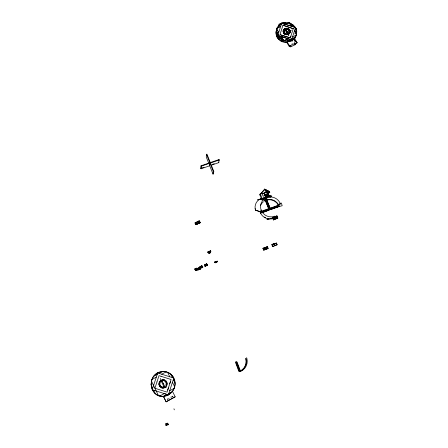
<?xml version="1.0" encoding="UTF-8"?>
<svg xmlns="http://www.w3.org/2000/svg" width="448" height="448" viewBox="0 0 448 448"><rect width="100%" height="100%" fill="white"/><g stroke="black" fill="none" stroke-linecap="round" stroke-linejoin="round"><path stroke-width="0.34" stroke-dasharray="2.24 1.68" d="M173.18 397.158L172.614 396.026L173.146 397.191M167.966 400.792L167.166 399.05M167.115 399.084L172.614 396.026M167.462 399.7L172.9 396.648L173.051 396.967L172.9 396.648M291.183 44.251L293.989 42.946M291.463 41.474L292.79 41.854M294.498 33.354L295.221 34.457M291.194 29.882L291.922 30.996M294.258 41.535L294.795 42.756M294.134 41.502L294.549 42.689M288.68 22.82L289.218 24.416L288.742 22.842M151.967 384.899A11.598 11.133 -68.8 0 1 151.956 383.936M151.838 384.899A11.642 11.172 -68.8 0 1 151.827 383.93"/><path stroke-width="0.67" d="M273.745 218.221L272.765 218.579L277.245 216.647L277.043 217.017L276.758 215.471L277.827 218.058L273.347 219.99L272.574 217.269L273.543 219.626L273.347 219.99M284.127 32.581L284.172 32.133L284.396 32.844M284.474 28.874L283.886 31.226L284.066 32.458L283.394 30.391L284.53 28.823L284.071 30.29L284.491 30.834M289.806 30.195C289.341 28.958 290.427 32.189 289.632 30.397C289.481 28.431 286.362 27.681 284.76 28.672L287.745 33.678L285.908 33.841L284.48 32.654M195.093 223.126L195.11 222.768L199.242 220.679L200.172 222.824L195.916 224.672L195.093 223.126L198.626 221.34M285.863 33.83L285.992 34.675C283.786 34.367 282.464 31.483 283.522 30.027M195.81 224.465L195.832 224.106L199.965 222.018L199.931 222.382L199.573 221.71M279.731 25.032L279.77 24.461M289.128 29.725L289.29 29.445L290.13 31.494L289.117 33.908L289.369 30.839L288.148 28.599L288.047 28.946L287.538 28.756L287.75 28.437M197.775 223.166L195.95 224.33L200.206 222.466L195.927 224.689L195.11 222.768M290.007 32.222L290.002 31.45L290.55 31.209L290.03 31.836M284.066 32.458L283.394 30.391L283.198 31.5L283.394 30.391L283.954 32.155M284.161 32.11L283.315 30.766C282.206 34.569 291.934 36.473 286.703 31.326L288.568 34.322L288.299 34.446L285.583 29.322C286.244 28.252 288.254 29.064 288.926 29.977L289.341 32.116L289.173 32.704L288.753 32.452M201.04 168.778L201.225 166.208L210.006 163.173L209.72 165.771L201.04 168.778L200.872 168.347L201.051 165.771L209.838 162.736L206.494 154.291L206.948 154.134L210.291 162.579L219.033 159.561L218.814 162.624L211.406 165.189M197.893 223.182L197.943 222.46M195.423 270.469L195.339 269.64L197.159 268.962C198.066 272.457 191.733 268.862 196.778 268.145C198.968 269.802 194.499 271.46 194.964 268.817M195.054 269.063L196.874 268.386M195.222 269.931L197.159 268.962M199.214 221.043L199.242 220.679M290.422 45.808L290.847 46.06L289.38 46.738L286.86 42.577L287.09 41.793C291.732 42.006 295.512 38.371 296.565 34.042L294.493 30.755L296.526 34.154L296.716 31.45L295.154 28.666L296.744 31.102L296.458 32.138M206.494 154.291L206.254 156.985L208.79 163.414M288.299 41.714L288.389 40.74L291.967 39.71L294.784 37.531L293.642 39.379L297.041 42.521L296.789 43.299L294.93 43.831M196.778 268.145L194.958 268.929M287.358 42.549L286.726 42.582C288.702 42.924 279.927 41.86 279.518 40.006C276.758 37.766 275.262 33.897 276.371 30.436C277.015 27.541 278.522 24.707 281.361 23.447C283.186 22.551 289.313 21.269 282.901 23.789L282.968 23.554M276.483 31.886L278.074 34.569L276.483 31.886L276.702 29.176L278.746 32.469L276.73 29.058L276.842 28.588L277.077 27.983L280.734 26.342L276.875 28.504M197.764 270.088L198.139 269.864L197.579 268.341L199.394 267.669L199.954 269.192L200.323 269.052L197.764 270.088L197.574 269.466L200.122 268.52L200.312 269.142M197.574 269.466L199.774 268.481L199.954 269.192M198.139 269.864L197.96 269.158M209.552 165.34L209.838 162.736M210.319 164.315L210.465 163.016L219.206 159.992M269.494 191.716C269.926 191.475 266.487 191.923 268.218 192.808L268.01 193.301L267.344 191.688L267.691 192.13M199.394 267.669L197.568 268.447M199.478 267.932L197.579 268.341M199.926 266.616L201.734 265.944L199.926 266.616L200.486 268.134C199.041 268.481 203.79 267.96 202.462 266.795L199.965 267.719L200.155 268.341M202.664 267.327L202.3 267.462L202.121 266.756L199.959 267.809M200.486 268.134L200.306 267.428M210.465 163.016L213.786 171.405L213.455 173.919L213.002 174.076L213.326 171.567L210.006 163.173M202.462 266.795L202.121 266.756M218.837 160.877L219.033 159.561M205.016 265.698L207.329 264.757L207.53 265.289L205.218 266.224L204.915 264.527L206.718 263.855L207.082 264.846M205.005 264.768L206.814 264.102M205.262 265.602L207.116 264.667L207.53 265.289M205.218 266.224L205.033 265.608M205.234 266.14L207.318 265.199M208.522 252.358L208.04 252.538L207.872 251.95L210.196 250.908L210.414 251.558L208.522 252.358L208.891 253.322L210.689 252.655L208.891 253.322M208.04 252.538L207.872 251.95M208.622 252.174L208.393 251.574M207.329 264.757L207.066 264.936L206.718 263.855M210.342 251.591L210.196 250.908M210.37 251.44L210.806 251.518L210.644 250.93L210.157 251.11M210.806 251.518L210.644 250.93M284.194 29.59L284.25 29.148M283.427 30.374L284.323 29.126M284.194 30.201L283.92 31.058M160.306 381.013L160.602 380.604L160.255 381.17A2.61 2.509 -68.5 0 0 160.082 382.458L159.785 383.404A3.382 3.242 -68.8 0 0 159.914 385.062L160.222 385.65M160.289 381.175L160.294 381.136A0.963 0.924 -68 0 1 160.446 380.8M166.074 381.058L166.992 382.9A4.189 4.021 -68.8 0 1 167.026 384.462L166.841 385.101M166.124 384.759L166.242 384.345A3.377 3.242 -68.8 0 0 166.102 382.687L166.068 382.654M159.146 382.777L159.001 383.286A4.2 4.032 -68.8 0 0 159.029 384.854L159.079 384.927M288.165 41.737L288.389 40.74L285.802 40.824L283.248 40.068L281.21 36.63L283.214 40.18L282.822 41.899L283.326 40.102L281.21 36.63L288.137 38.786L284.362 40.538L283.326 40.102L282.442 38.713M290.646 36.904L290.399 37.694M296.134 35.23L294.566 38.875L295.45 36.714M159.869 383.174L159.818 383.404A3.377 3.242 -68.8 0 0 159.947 385.062L160.014 385.224M214.402 262.192L217.174 261.167L214.402 262.192L214.469 262.534L214.978 262.254L214.469 262.534M290.349 37.906L290.886 36.131L290.343 37.906L279.944 34.664L282.979 25.228L293.255 28.689L282.979 25.228M215.163 262.735C219.531 260.49 214.665 264.337 214.889 262.013M289.117 33.908L289.223 32.85M174.474 379.742L175.05 384.339L174.334 387.822M294.465 38.545L294.75 37.649L291.934 38.802L294.784 37.531L293.014 39.099L292.701 40.113L291.967 39.71L291.021 40.986L290.836 40.191L290.528 41.199M164.791 371.605C143.976 370.098 148.764 403.586 168.118 395.018M217.263 261.402L216.754 261.688L217.174 261.167M276.102 31.545L277.234 27.636M275.996 32.682L276.438 30.962M276.052 33.835L276.511 31.774M276.265 34.983L276.735 33.158L276.522 32.004L277.743 33.852M278.214 26.835L278.533 25.598L281.378 24.366L278.471 25.76M278.807 24.875L278.986 24.175L282.509 22.574M278.606 39.15L279.037 36.641L278.606 39.15L276.634 36.103L277.105 34.283L276.735 33.158L278.102 34.451L277.15 37.184L281.753 23.178L295.534 27.462L296.744 31.102L296.358 32.329M281.753 23.178L282.934 23.671L285.796 22.4M283.214 40.18L280.538 38.73L278.981 35.935L277.749 35.549L277.105 34.283L278.292 36.394L277.81 38.209L276.634 36.103M280.538 38.73L278.981 35.935L280.566 38.618M279.334 36.534L280.011 38.203L279.518 40.006L278.93 38.982M285.141 24.36L288.742 22.842C291.861 22.652 293.726 31.282 290.024 23.111M280.538 40.757L281.002 39.071M283.612 30.033L283.707 29.686M283.842 29.719L283.937 29.372M283.226 31.892L283.321 31.545L284.446 33.947M283.326 32.329L283.399 31.931L284.542 33.6M284.122 29.814L284.206 29.086M283.438 32.648L283.534 32.306M283.886 31.226L284.172 29.702M283.623 33.012L283.685 32.598L283.858 33.354M283.892 31.847L283.982 30.878L284.883 31.125L283.948 30.918L284.071 30.498M287.644 34.026L284.76 28.672L288.187 34.199L287.689 34.664L285.992 34.675M283.864 31.534L284.043 30.576M284.665 29.019L285.051 28.538M285.141 28.806L285.242 28.454L284.956 28.89M280.913 40.264L281.641 41.39L282.122 39.71L281.652 38.226M284.088 33.611L284.183 33.27M284.413 32.553L284.318 32.9L284.306 32.402M285.18 29.887L285.275 29.54M285.774 29.126L285.314 28.431L285.219 28.784L285.6 28.672M284.133 33.662L284.228 33.32M285.247 29.999L285.342 29.652L288.187 34.199M285.544 28.683L285.639 28.336M285.958 28.605L286.054 28.258M285.813 29.26L285.908 28.913L285.583 29.322L285.846 28.918L285.751 29.271L287.235 29.294M284.794 34.194L283.293 31.153L285.174 34.395M284.872 33.499L284.967 33.152M286.087 29.21L286.182 28.862M286.378 28.577L286.479 28.23M285.247 33.354L285.152 33.695L285.555 33.516L286.087 34.334M286.429 29.187L286.524 28.84M286.81 28.599L286.91 28.252M286.222 31.634L286.25 31.175M286.77 29.204L286.871 28.857M284.715 32.928L285.678 34.591M286.322 31.802L286.418 31.455M288.148 22.725L289.414 22.915M285.779 33.992L285.874 33.65M286.479 32.071L286.513 31.612M287.112 29.26L287.213 28.913M288.35 34.121L288.798 35.33L286.72 30.716M284.362 40.538L288.137 38.786M287 31.696L287.034 31.242L288.042 33.449L287.101 31.349M284.049 42.269L284.53 40.589M287.067 31.808L287.168 31.461M289.649 31.142L288.938 29.994L288.837 30.341L287.767 29.484L287.868 29.137M291.682 40.706L291.967 39.71L292.51 40.219M281.641 41.39L282.128 39.715L281.646 38.226M286.418 34.748L286.513 34.406M288.249 29.355L288.07 29.646L289.083 31.086M286.849 34.77L286.944 34.423M288.35 29.842L288.45 29.495M288.529 28.806L288.775 29.4L289.313 29.142M288.775 29.4L288.876 29.053L290.018 30.722L289.19 29.333M287.37 34.395L287.274 34.742L287.722 34.334L287.622 34.675M288.602 30.072L288.702 29.725M285.314 42.504L285.802 40.824M288.831 30.33L288.926 29.977M289.01 30.593L289.111 30.246M287.689 34.664L287.79 34.322M288.305 33.88L288.142 33.102M289.162 30.884L289.195 30.408M289.582 29.814L289.598 30.33L289.464 29.646M288.014 34.563L288.669 33.981L288.406 33.538M289.268 31.186L289.369 30.839M289.223 32.53L289.498 32.659M288.568 34.322L288.669 33.981M289.436 31.147L289.358 31.802L288.148 29.702M289.783 30.688L289.29 29.445L289.363 29.994M289.442 31.769L289.8 32.967L289.996 32.351L289.442 31.769L289.341 32.116L288.826 30.677M289.391 33.622L289.901 32.62M287.084 40.914L286.586 42.588L286.574 42.28L287.224 42.56M289.201 33.768L289.414 32.962M289.621 33.309L289.268 32.374M289.817 32.911L290.13 31.494M292.09 26.393L285.163 24.366L288.775 22.725M292.673 24.545L294.235 27.317L292.673 24.545L294.946 26.746L296.52 29.96M288.092 41.748L288.389 40.74M287.465 40.891L290.394 39.491L291.598 39.866L291.934 38.802M289.335 41.546L289.638 40.538L288.635 41.658L289.38 40.578M289.694 39.9L290.394 39.491M289.38 46.738L289.621 45.965L297.041 42.521L294.554 38.433M295.534 27.462L291.9 38.914M291.654 40.718L291.967 39.71M293.642 39.379L293.955 38.371M284.228 29.473L284.362 29.042M291.598 39.866L291.973 38.69M296.408 33.516L296.766 32.374M295.473 37.408L296.671 33.522M161.728 374.203L166.118 371.84C171.102 372.999 174.81 377.748 175.106 382.799A12.443 11.939 -68.8 0 1 172.396 391.535L174.446 387.526M293.322 28.454L290.326 37.901L280.594 34.866M156.974 381.931L154.89 388.248L167.065 392.146L171.097 379.518L161.022 376.298M169.702 390.757L172.435 382.256L174.653 386.764M169.714 390.751L168.375 394.89L152.169 389.715L157.685 372.938L159.706 373.587M172.446 382.256L173.779 378.073L159.69 373.576M285.124 24.472L285.449 23.492L285.124 24.472L282.901 23.789M167.714 390.018L168.392 387.912M169.747 383.706L170.419 381.612M161.045 376.303L159.006 375.654L156.951 381.931M152.863 387.598L152.662 388.214L150.959 384.658M157.696 372.943L157.214 374.405L153.714 376.27M287.42 29.159L286.944 29.232M287.414 29.154L287.767 29.484M288.669 35.14L286.698 31.332M166.863 385.101L166.712 385.476A4.222 4.049 -68.8 0 1 165.838 386.786A1.758 1.686 -69.4 0 0 166.034 385.319L166.146 384.759M289.38 32.077L289.274 32.357M159.947 382.889L160.054 382.592M166.113 384.854L166.006 385.151M159.118 382.771L160.199 380.968M296.442 32.194L296.733 31.394L295.154 28.666M296.341 34.815C296.022 36.26 296.94 32.771 295.764 32.71M296.391 34.686L296.134 35.381L296.425 34.602M151.558 380.335L151.878 379.506L156.335 377.11M260.254 193.799L259.846 194.846L262.052 200.245L262.472 199.226L260.254 193.799L261.901 193.211L263.138 196.224L268.794 194.197L267.551 191.19L267.042 191.974L262.842 193.648M261.901 193.211L261.621 193.911L267.254 191.895L267.551 191.19L267.736 192.035L269.371 191.447L266.728 194.258L269.517 191.89L268.374 192.265M263.234 199.819L263.659 198.8L263.374 198.1L265.798 196.666L268.313 196.33L264.214 194.785L265.294 195.485M160.356 380.901L159.824 381.366M266.022 197.462L266.465 196.431L264.191 194.936M261.134 209.972L260.17 212.206L260.456 212.901L269.522 209.535L260.495 212.811L260.837 213.702A10.186 9.772 25.1 0 0 271.662 218.904L272.944 218.534M264.426 201.057L265.401 200.48M279.16 206.119L270.178 209.378L269.192 208.936L265.563 200.094L266.588 197.719L267.54 197.372A10.315 9.884 25 0 1 279.681 202.317L280.358 203.818L279.496 205.47M260.456 212.901L261.419 210.678M269.478 209.63L269.898 208.684L266.263 199.842L267.299 197.462M278.281 205.565L269.898 208.684L266.308 199.741L267.725 199.478A10.186 9.772 25.1 0 1 278.488 204.641L278.622 204.915M266.806 199.976L267.798 199.842A9.806 9.402 25.1 0 1 278.158 204.809L278.202 205.279M168.168 424.76L167.619 423.097L165.715 423.898L167.698 423.388M269.494 196.773L269.959 195.737L266.801 195.003M168.146 424.11L165.922 424.99L166.107 425.6L168.364 424.659L168.162 424.077M167.983 424.15L166.057 425.006L166.258 425.589L165.715 423.898M269.192 208.936L265.608 199.993L265.261 200.133L268.699 208.718L265.261 200.133L263.306 199.522M293.558 38.679L292.874 39.978L293.457 38.752M266.577 199.618L270.105 208.208L266.666 199.629M270.178 209.378L278.566 206.254M292.874 39.978L293.479 38.741M278.359 205.218L270.105 208.208M279.21 204.781L280.073 203.118M273.722 217.409L274.26 216.378L274.977 216.121L274.103 217.868M274.232 218.042L274.428 217.672M277.827 218.058L274.602 219.436L274.54 218.719L273.347 219.156M274.602 219.436L274.154 217.778M275.778 217.185L274.904 217.801L274.618 216.255M294.028 38.993L294.75 37.649L293.787 39.234L297.041 42.521M263.133 248.769L267.579 246.876L267.4 247.184M264.449 248.102L265.065 249.452L264.874 248.976L263.687 249.418M263.704 250.191L267.971 248.601L267.495 246.674L262.942 248.298L263.704 250.191L265.065 249.452M265.266 247.974L265.44 247.671M264.757 249.178L267.966 247.828M264.947 249.648L268.156 248.298M293.81 39.217L294.75 37.649M271.902 244.675L276.45 243.023L277.122 244.675L272.67 246.568L271.902 244.675L274.938 243.852M272.098 245.151L276.545 243.258L276.343 243.566L276.45 243.023L274.546 243.964M272.67 246.568L277.122 244.675M168.734 394.699L172.497 391.378L175.174 396.805L166.13 401.828L163.391 396.301L166.13 401.828M268.901 192.03L269.422 191.531M289.503 33.466L289.839 33.023M288.635 41.658L289.503 40.561M171.814 392.174L171.511 392.515M171.662 392.364L170.374 393.562M175.174 396.805L166.186 401.783M289.218 33.566L289.492 33.281M266.465 196.431L262.326 199.035L257.533 199.858L262.27 199.22M270.29 197.333L271.522 196.241L271.398 195.776M170.682 393.271L168.381 394.884L168.851 393.428L172.323 391.569M277.161 216.446L274.338 217.252M169.378 394.296L167.451 395.366M266.588 197.719L264.197 199.074A10.315 9.884 25 0 0 260.848 209.132L261.806 211.484A10.315 9.884 25 0 0 274.025 216.474L274.26 216.378M168.93 394.598L169.602 394.134M262.002 199.114L260.697 198.71L258.686 199.909A10.13 9.722 23.8 0 0 255.142 208.572L255.539 210.258L260.406 211.725M240.509 371.263L242.62 369.886A10.786 10.466 87.3 0 0 246.109 358.91L245.952 358.394M164.091 387.878L165.183 387.374L164.797 386.641M166.981 394.43L163.447 396.323M162.602 371.543L159.113 373.391M159.774 395.993L164.338 393.59L166.37 394.24M174.11 388.433L169.736 390.662M294.874 35.93L296.167 35.263L292.622 36.921M195.916 224.672L200.206 222.466M277.939 204.809L279.098 204.215M280.258 203.622L281.417 203.034L282.167 205.761L275.895 207.346M287.498 40.779L289.727 39.788M197.394 223.322L200.088 222.242L200.172 222.824L200.032 222.566M162.109 379.848L160.849 380.38L164.102 387.01L163.475 387.19M162.198 381.293L161.93 380.744L163.778 380.593M240.873 371.235L243.382 369.678A10.926 10.606 87 0 0 246.915 358.562L246.63 357.65M264.656 248.125L266.75 247.346M264.594 248.226L266.913 247.363M265.563 200.094L266.263 199.842M204.898 264.639L206.702 263.973M200.508 267.96L202.322 267.288M198.162 269.69L199.976 269.018M207.855 252.062L210.627 251.042M208.057 252.431L210.829 251.412M272.479 217.874L276.752 216.317M274.299 217.918L275.643 217.431M277.631 217.588L276.444 218.025L276.5 218.742M276.87 217.941L276.394 218.114L276.052 217.078L276.634 218.495M274.406 218.966L276.786 218.098M273.543 219.626L274.73 219.19M163.733 396.267L166.88 395.562M260.658 213.147L261.01 213.018M262.091 212.632L269.315 210.011L262.052 212.722M260.618 213.242L260.971 213.114M166.068 395.853L167.513 395.332M260.445 211.63L260.21 212.111M261.302 211.316L268.744 208.622M261.503 211.646L269.237 208.841M263.374 198.1L269.959 195.737L270.34 196.666L271.522 196.241L270.323 195.742M262.472 199.226L263.659 198.8M268.24 191.934L269.332 191.548M268.078 192.802L269.713 192.214M268.218 193.15L269.858 192.562M213.326 171.567L213.786 171.405M200.872 168.347L203.974 167.272M212.47 164.332L214.323 163.694M273.146 244.3L276.254 243.354L272.093 244.367L272.866 246.26M267.389 196.974L265.384 197.579L267.439 197.176M272.093 244.367L276.248 243.331M162.053 387.985A4.222 4.049 -68.8 0 0 163.582 388.007L164.114 387.878M162.081 379.837L162.439 379.764A4.189 4.021 -68.8 0 1 163.957 379.786A4.194 4.026 -68.8 0 0 162.428 379.77M268.957 218.87L266.924 219.307L269.584 218.848M270.318 218.579L272.877 218.008M164.842 387.554L166.382 387.262M270.911 218.618L272.905 218.271M283.886 22.602L284.866 22.495M259.706 199.214L261.778 198.901M263.155 198.688L265.227 198.369M163.296 387.212L161.862 387.061A3.377 3.237 -68.8 0 1 160.53 386.142M283.758 22.624L284.816 22.506M165.183 387.374L164.875 386.786M285.762 22.518L288.68 22.82M264.247 194.471L267.613 194.622M151.39 380.979L158.441 395.562M160.132 395.993L161.616 396.245M164.562 371.566L166.118 371.84M266.79 195.149L269.959 195.737M288.742 22.842L289.94 23.078M164.444 379.926L163.934 379.781M163.75 380.587L164.539 380.862M161.986 387.083L162.277 387.167M161.582 387.839L162.098 387.974A4.2 4.032 -68.8 0 0 163.615 388.002M259.795 211.54L255.539 210.258L255.142 208.572M283.858 40.264L284.396 40.426M294.269 27.199L295.495 27.58L296.139 28.84M277.777 35.437L291.637 39.754M278.947 36.047L281.176 36.742M288.103 38.898L290.36 39.603M154.218 390.354L153.636 390.169L155.355 393.725M285.163 24.354L286.02 24.634M282.974 37.055L284.67 37.705M281.238 36.512L282.94 37.167M260.697 198.71L261.862 199.175M263.032 199.646L265.362 200.581M289.99 23.229L292.639 24.662M161.61 387.839L160.675 387.38M267.266 194.505L268.341 194.998M290.438 45.864L290.847 46.06L290.606 46.833L290.086 45.97M269.304 191.47L264.611 189.118L259.846 194.846L264.18 190.182L264.611 189.118L269.321 191.492M268.178 196.728L269.31 197.372M294.907 43.725L295.333 43.977L295.086 44.75L290.606 46.833L290.298 45.903M164.517 380.856L164.886 381.069M276.842 33.466L278.102 34.451L276.522 32.004M164.954 381.136L165.743 381.942M160.709 387.374L159.046 384.927M289.374 32.642L289.722 32.962L289.324 32.486L289.402 32.805M280.011 38.203L278.292 36.394M166.096 381.063L165.721 380.694A4.234 4.066 -68.8 0 0 164.422 379.921M165.183 381.321L165.469 381.612M289.968 30.576L289.212 29.355L289.979 30.615L289.626 30.01M291.066 23.694L292.656 25.502M267.042 191.974L264.611 189.118L265.67 191.688M285.673 34.216L283.769 31.5M159.645 386.282L159.902 386.63M153.86 392.034L152.258 389.446M288.574 29.344L290.108 31.881L288.148 28.599L288.971 30.038M287.65 33.522L287.93 33.953M295.512 29.266L296.744 31.102M267.803 192.422L268.01 193.301M285.314 28.431L286.278 29.971M287.554 33.365L288.109 34.222L285.342 29.652M289.15 30.33L289.61 31.063M283.814 31.584L284.267 32.318M286.58 31.724L288.109 34.222M290.007 30.688L289.576 29.954M283.315 30.766L284.788 33.23L284.362 32.48M287.09 41.793L289.621 45.965M285.684 28.974L285.863 29.277M288.63 29.422L289.055 30.167M160.261 385.778L160.558 386.137A3.371 3.237 -68.8 0 0 161.885 387.055M159.359 385.834L159.617 386.282M169.77 376.785L167.569 372.299M294.526 30.638L296.453 34.524M170.626 374.108L172.357 377.619M175.05 383.09L173.314 379.562L173.695 380.352M163.251 383.46L163.486 383.891M163.806 386.445L164.102 387.01M163.178 383.314L163.358 383.684M164.59 386.21L164.825 386.635M161.93 380.744L163.206 383.314M163.531 384.037L164.545 386.058M160.362 378.398L161.51 381.685M166.09 382.654L165.922 382.301M267.747 193.094L268.486 194.897M166.695 382.01L166.858 382.396M264.438 192.903L265.21 194.774M276.634 244.278L276.92 244.983M267.971 248.601L267.21 246.708L267.495 246.674L262.942 248.298L263.878 249.894M266.969 248.741L266.392 247.318L266.728 248.343M266.655 248.466L266.846 248.942M218.641 162.198L218.814 162.624M209.72 165.771L213.002 174.076M201.051 165.771L201.225 166.208M289.195 32.771L289.29 33.068M216.686 261.346L216.938 262.17M214.956 262.354L215.141 262.836M208.359 251.77L208.908 253.21M207.312 264.846L207.514 265.378M204.915 264.527L205.481 266.045M204.697 265.86L204.898 266.392M202.485 265.832L202.877 267.389M202.451 266.885L202.653 267.417M201.734 265.944L202.3 267.462M201.718 266.056L202.082 267.019M237.026 361.945L240.397 370.871L242.368 369.572A10.377 10.074 87.3 0 0 245.734 359.01L245.582 358.54M236.516 361.715L240.178 371.414M235.978 361.497L239.781 371.571M235.782 362.006L239.445 371.706M199.965 267.719L200.166 268.257M235.558 362.533L238.896 371.465M195.339 269.64L195.541 270.172M173.947 408.783L174.3 409.847M166.947 382.816L166.97 382.894A4.194 4.026 -68.8 0 1 167.003 384.462M283.718 32.665L283.786 33.006M283.164 30.587L283.22 31.114M284.39 32.665L284.39 33.006M265.591 217.661A9.806 9.402 25.1 0 1 264.516 217.062M260.613 205.453A9.806 9.402 25.1 0 1 263.441 201.729M164.69 371.644A12.426 11.922 -68.8 0 1 173.986 378.353M163.128 396.301A12.426 11.922 -68.8 0 1 162.12 396.284M152.062 388.976A12.426 11.922 -68.8 0 1 151.715 388.013M151.575 387.52A12.426 11.922 -68.8 0 1 151.351 386.512M151.172 384.972A12.426 11.922 -68.8 0 1 151.183 383.421M151.385 381.875A12.426 11.922 -68.8 0 1 151.62 380.862M151.766 380.363A12.426 11.922 -68.8 0 1 153.961 376.264M154.997 375.11A12.426 11.922 -68.8 0 1 164.192 371.605M160.115 395.998A12.443 11.939 -68.8 0 1 154.874 393.154M159.085 384.849A4.189 4.021 -68.8 0 1 159.057 383.286M166.079 382.687A3.382 3.242 -68.8 0 1 166.219 384.345M260.394 194.628L260.579 195.098L260.417 194.617M200.015 266.857L201.824 266.185L200.015 266.857M290.45 45.959L290.606 46.833L290.388 46.01L290.847 46.06L290.422 46.015M287.549 29.008L287.364 29.327L287.549 29.008M270.721 209.502L279.328 206.377L270.721 209.502M269.45 191.85L266.728 194.258L269.45 191.85M296.397 29.59L295.938 28.56L296.397 29.59M295.086 44.75L295.008 44.313L295.086 44.75"/></g></svg>
